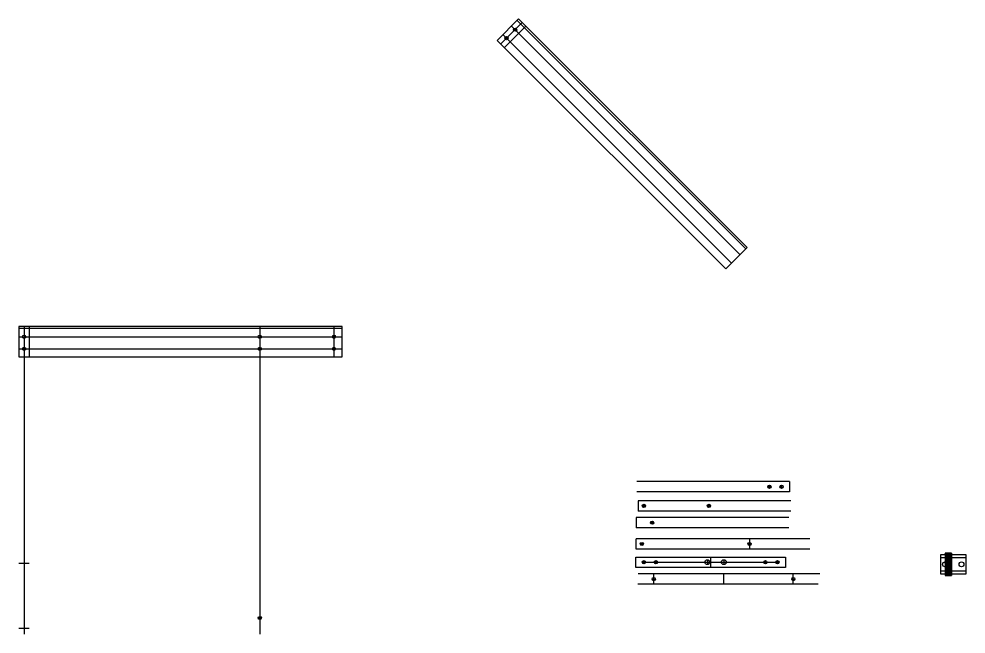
# Model space of a CAD drawing. Header units: millimetres. Extents: x -15418 to 43885, y -27590 to 23052.
# Drawn here: x 16513 to 17685, y -5185 to -4424 of the extents above; entities that cross this region are included whole.
import ezdxf

# ---------------------------------------------------------------- set-up
doc = ezdxf.new("R2010")
doc.units = ezdxf.units.MM
doc.header["$LTSCALE"] = 0.5
doc.layers.add('Layer1', color=1, linetype='Continuous')
doc.layers.add('Layer2', color=2, linetype='Continuous')
pattern_1 = [(315, (2989.4077, 19307.3363), (0.426562166, 0.426562166), [])]

msp = doc.modelspace()

# ---------------------------------------------------------------- hatches: boundary and pattern name
at = {"layer": 'Layer2', "transparency": 33554661}
h = msp.add_hatch(dxfattribs=at)
h.set_pattern_fill('ANSI31', color=256, scale=0.19, angle=-90)
h.set_pattern_definition(pattern_1)
h.paths.add_polyline_path([(17659.152, -5084.8752), (17659.152, -5086.8752), (17667.152, -5086.8752), (17667.152, -5084.8752)])
h.paths.add_polyline_path([(17667.152, -5112.4752), (17667.152, -5110.4752), (17659.152, -5110.4752), (17659.152, -5112.4752)])
h = msp.add_hatch(dxfattribs=at)
h.set_pattern_fill('ANSI31', color=256, scale=0.19, angle=-90)
h.set_pattern_definition(pattern_1)
h.paths.add_polyline_path([(17667.152, -5090.5352), (17667.152, -5086.8752), (17659.152, -5086.8752), (17659.152, -5090.5352)])
h.paths.add_polyline_path([(17667.152, -5106.8152), (17667.152, -5090.5352), (17659.152, -5090.5352), (17659.152, -5095.6763, -0.973679592), (17659.152, -5101.6741), (17659.152, -5106.8152)])
h.paths.add_polyline_path([(17667.152, -5110.4752), (17667.152, -5106.8152), (17659.152, -5106.8152), (17659.152, -5110.4752)])
h = msp.add_hatch(dxfattribs=at)
h.set_pattern_fill('ANSI31', color=256, scale=0.19, angle=-90)
h.set_pattern_definition(pattern_1)
h.paths.add_polyline_path([(17659.152, -5101.6741, 0.973679592), (17659.152, -5095.6763)])

# ---------------------------------------------------------------- linework, layer by layer
at = {"layer": 'Layer1', "transparency": 33554661}
for p, q in [((17131.345, -4423.6453), (17104.8285, -4450.1619)), ((17135.8352, -4428.1355), (17109.3187, -4454.652)), ((17412.42, -4708.2558), (17129.5773, -4425.4131)), ((17414.1878, -4706.4881), (17131.345, -4423.6453)), ((17140.3253, -4432.6256), (17113.8088, -4459.1421)), ((17122.5062, -4432.4842), (17405.3489, -4715.3269)), ((17104.8285, -4450.1619), (17387.6713, -4733.0046)), ((17111.8996, -4443.0908), (17394.7423, -4725.9335)), ((17387.6713, -4733.0046), (17414.1878, -4706.4881)), ((16912.9046, -4804.4659), (16512.9046, -4804.4659)), ((16512.9046, -4804.4659), (16512.9046, -4841.9659)), ((16519.2546, -4804.4659), (16519.2546, -4841.9659)), ((16525.6046, -4804.4659), (16525.6046, -4841.9659)), ((16810.9846, -4804.4659), (16810.9846, -4841.9659)), ((16902.8966, -4841.9659), (16902.8966, -4804.4659)), ((16912.9046, -4841.9659), (16912.9046, -4804.4659)), ((16912.9046, -4806.9659), (16512.9046, -4806.9659)), ((16512.9046, -4816.9659), (16912.9046, -4816.9659)), ((16519.2546, -4806.9659), (16519.2546, -5184.9659)), ((16810.9846, -4806.9659), (16810.9846, -5184.9659)), ((16901.4824, -4815.5517), (16904.3108, -4818.3801)), ((16901.4824, -4818.3801), (16904.3108, -4815.5517)), ((16512.9046, -4831.9659), (16912.9046, -4831.9659)), ((16901.4824, -4830.5517), (16904.3108, -4833.3801)), ((16901.4824, -4833.3801), (16904.3108, -4830.5517)), ((16512.9046, -4841.9659), (16912.9046, -4841.9659)), ((17466.8133, -4996.35), (17277.8133, -4996.35)), ((17443.8133, -5002.7), (17439.8133, -5002.7)), ((17441.8133, -5000.7), (17441.8133, -5004.7)), ((17454.8133, -5002.7), (17458.8133, -5002.7)), ((17456.8133, -5004.7), (17456.8133, -5000.7)), ((17466.8133, -4996.35), (17466.8133, -5009.05)), ((17466.8133, -5009.05), (17277.8133, -5009.05)), ((17468.1886, -5019.9913), (17279.1886, -5019.9913)), ((17279.1886, -5019.9913), (17279.1886, -5032.6913)), ((17287.8113, -5024.9271), (17284.9829, -5027.7555)), ((17284.9829, -5024.9271), (17287.8113, -5027.7555)), ((17368.3513, -5024.9271), (17365.5229, -5027.7555)), ((17365.5229, -5024.9271), (17368.3513, -5027.7555)), ((17468.1886, -5032.6913), (17279.1886, -5032.6913)), ((17465.7153, -5040.7498), (17276.7153, -5040.7498)), ((17276.7153, -5040.7498), (17276.7153, -5053.4498)), ((17298.038, -5045.6856), (17295.2096, -5048.514)), ((17295.2096, -5045.6856), (17298.038, -5048.514)), ((17465.7153, -5053.4498), (17276.7153, -5053.4498)), ((17491.7346, -5067.0923), (17276.7153, -5067.0923)), ((17276.7153, -5079.8073), (17276.7153, -5067.0923)), ((17285.264, -5072.0356), (17282.4356, -5074.864)), ((17282.4356, -5072.0356), (17285.264, -5074.864)), ((17415.1653, -5073.4498), (17419.1653, -5073.4498)), ((17417.1653, -5067.0923), (17417.1653, -5079.8073)), ((17491.6302, -5079.8073), (17276.7153, -5079.8073)), ((17685.172, -5086.8752), (17653.352, -5086.8752)), ((17653.352, -5086.8752), (17653.352, -5110.4752)), ((17659.152, -5084.8752), (17659.152, -5112.4752)), ((17667.152, -5084.8752), (17659.152, -5084.8752)), ((17663.152, -5084.8752), (17663.152, -5112.4752)), ((17667.152, -5084.8752), (17667.152, -5112.4752)), ((17685.172, -5110.4752), (17685.172, -5086.8752)), ((16512.9046, -5097.2174), (16525.6046, -5097.2174)), ((17276.5307, -5089.7083), (17461.5307, -5089.7083)), ((17276.5307, -5102.4083), (17276.5307, -5089.7083)), ((17284.3307, -5096.0583), (17453.7307, -5096.0583)), ((17286.3307, -5094.0583), (17286.3307, -5098.0583)), ((17301.3307, -5094.0583), (17301.3307, -5098.0583)), ((17364.9507, -5093.0583), (17364.9507, -5099.0583)), ((17369.0307, -5089.7083), (17369.0307, -5102.4083)), ((17385.3307, -5093.0583), (17385.3307, -5099.0583)), ((17436.7307, -5094.0583), (17436.7307, -5098.0583)), ((17451.7307, -5094.0583), (17451.7307, -5098.0583)), ((17461.5307, -5089.7083), (17461.5307, -5102.4083)), ((17685.172, -5090.5352), (17653.352, -5090.5352)), ((17461.5307, -5102.4083), (17276.5307, -5102.4083)), ((17504.155, -5110.5398), (17279.4233, -5110.5398)), ((17298.6701, -5123.2398), (17298.6701, -5110.5398)), ((17385.0201, -5110.5398), (17385.0201, -5123.2398)), ((17471.3701, -5123.2398), (17471.3701, -5110.5398)), ((17653.352, -5106.8152), (17685.172, -5106.8152)), ((17653.352, -5110.4752), (17685.172, -5110.4752)), ((17296.6701, -5116.8898), (17300.6701, -5116.8898)), ((17469.3701, -5116.8898), (17473.3701, -5116.8898)), ((17659.152, -5112.4752), (17667.152, -5112.4752)), ((17501.9322, -5123.2398), (17278.9717, -5123.2398)), ((16809.5704, -5163.6432), (16812.3988, -5166.4716)), ((16809.5704, -5166.4716), (16812.3988, -5163.6432)), ((16512.9046, -5177.7574), (16525.6046, -5177.7574))]:
    msp.add_line(p, q, dxfattribs=at)
for centre, radius in [((17126.9963, -4436.9743), 2), ((17116.3897, -4447.5809), 2), ((16519.2546, -4816.9659), 2), ((16810.9846, -4816.9659), 2), ((16902.8966, -4816.9659), 2), ((16519.2546, -4831.9659), 2), ((16810.9846, -4831.9659), 2), ((16902.8966, -4831.9659), 2), ((17441.8133, -5002.7), 2), ((17456.8133, -5002.7), 2), ((17286.3971, -5026.3413), 2), ((17366.9371, -5026.3413), 2), ((17296.6238, -5047.0998), 2), ((17283.8498, -5073.4498), 2), ((17417.1653, -5073.4498), 2), ((17286.3307, -5096.0583), 2), ((17301.3307, -5096.0583), 2), ((17364.9507, -5096.0583), 3), ((17385.3307, -5096.0583), 3), ((17436.7307, -5096.0583), 2), ((17451.7307, -5096.0583), 2), ((17298.6701, -5116.8898), 2), ((17471.3701, -5116.8898), 2), ((16810.9846, -5165.0574), 2)]:
    msp.add_circle(centre, radius, dxfattribs=at)
at = {"layer": 'Layer2', "transparency": 33554661}
for centre in [(17659.072, -5098.6752), (17679.452, -5098.6752)]:
    msp.add_circle(centre, 3, dxfattribs=at)

doc.saveas('drawing.dxf')
